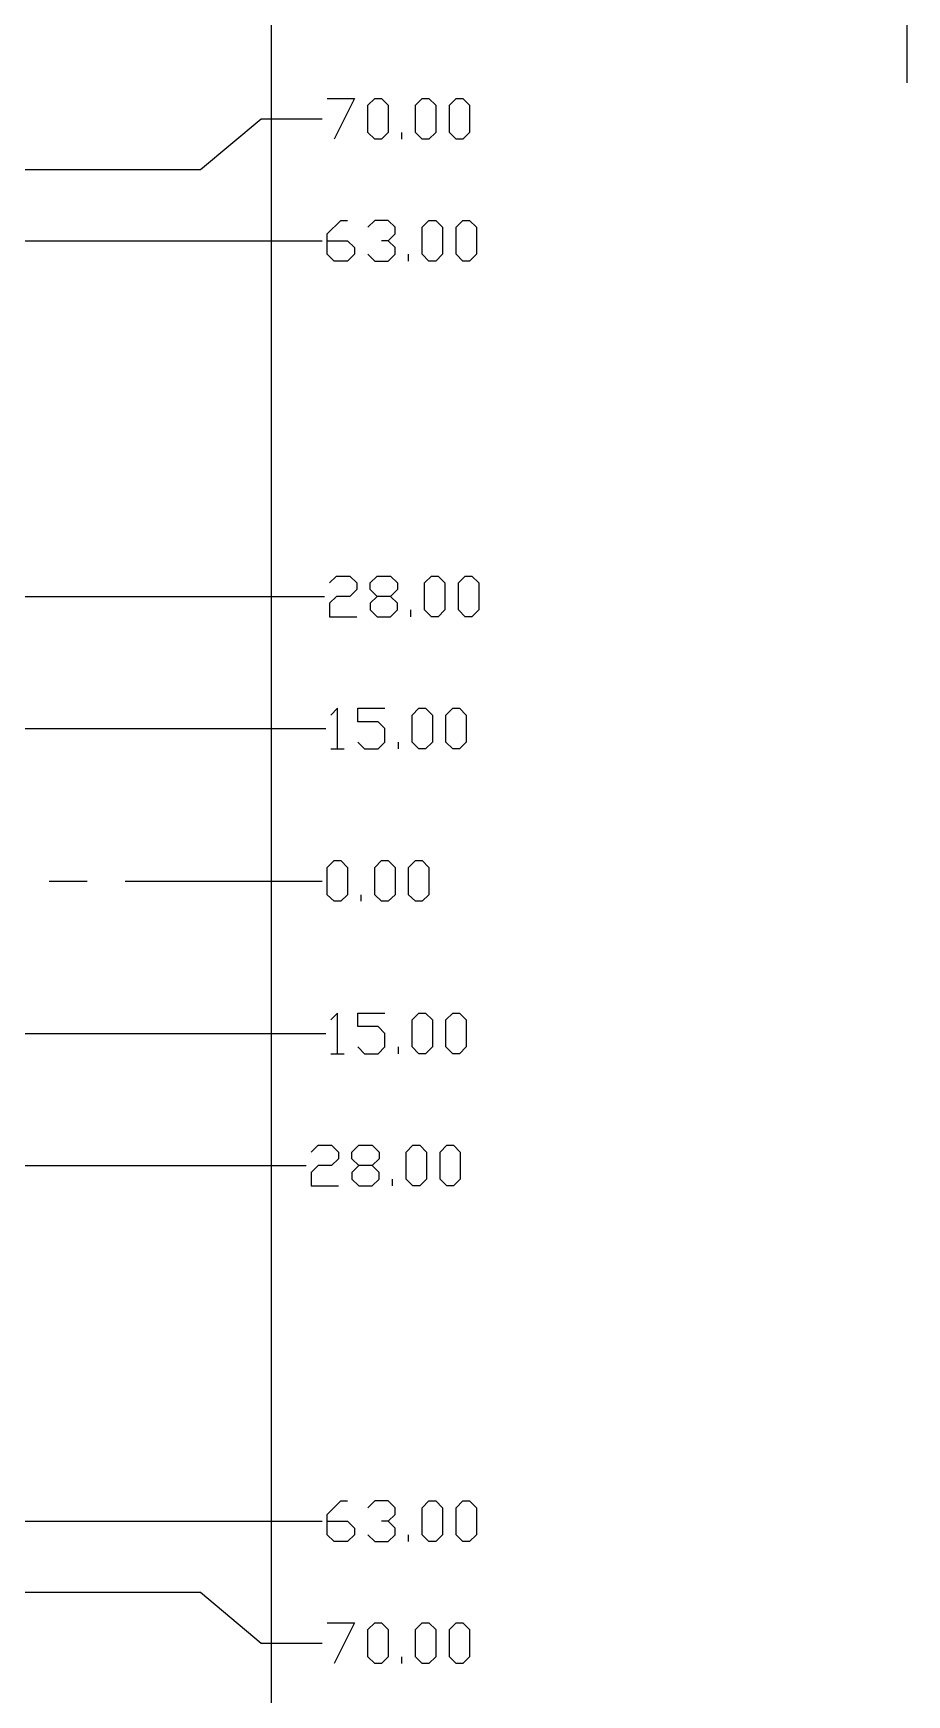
# Model space of a CAD drawing. Header units: inches. Extents: x 2 to 1172, y 492 to 1320.
# Drawn here: x 341 to 427.1, y 1001.5 to 1165.3 of the extents above; entities that cross this region are included whole.
import ezdxf

# ---------------------------------------------------------------- set-up
doc = ezdxf.new("R2010")
doc.units = ezdxf.units.IN
doc.header["$MEASUREMENT"] = 0

# ---------------------------------------------------------------- blocks, each defined once
blk = doc.blocks.new('AHH1270-500010_1')
at = {"color": 4, "transparency": 33554687}
blk.add_lwpolyline([(112.72, 930), (363.04, 930), (363.04, 1230.38), (112.72, 1230.38), (112.72, 930)], dxfattribs=at)
at = {"color": 1, "transparency": 33554687}
for points in [[(425.62, 1211.18), (425.62, 1158.83)], [(368.53, 1157.28), (371.21, 1157.28), (369.21, 1153.27)], [(373.22, 1153.27), (372.54, 1153.95), (372.54, 1156.63), (373.22, 1157.28), (373.87, 1157.28), (374.55, 1156.63), (374.55, 1153.95), (373.87, 1153.27), (373.22, 1153.27)], [(377.88, 1153.27), (377.22, 1153.95), (377.22, 1156.63), (377.88, 1157.28), (378.55, 1157.28), (379.23, 1156.63), (379.23, 1153.95), (378.55, 1153.27), (377.88, 1153.27)], [(381.23, 1153.27), (380.56, 1153.95), (380.56, 1156.63), (381.23, 1157.28), (381.89, 1157.28), (382.56, 1156.63), (382.56, 1153.95), (381.89, 1153.27), (381.23, 1153.27)], [(287.93, 1150.28), (356.03, 1150.28), (362.03, 1155.28), (368.04, 1155.28)], [(375.88, 1153.27), (375.88, 1153.95)], [(368.53, 1143.27), (370.54, 1143.27), (371.21, 1142.6), (371.21, 1141.94), (370.54, 1141.27), (369.21, 1141.27), (368.53, 1141.94), (368.53, 1143.95), (369.88, 1145.28), (370.54, 1145.28)], [(374.55, 1143.27), (375.22, 1143.95), (375.22, 1144.6), (374.55, 1145.28), (373.22, 1145.28), (372.54, 1144.6)], [(378.55, 1141.27), (377.88, 1141.94), (377.88, 1144.6), (378.55, 1145.28), (379.23, 1145.28), (379.88, 1144.6), (379.88, 1141.94), (379.23, 1141.27), (378.55, 1141.27)], [(381.89, 1141.27), (381.23, 1141.94), (381.23, 1144.6), (381.89, 1145.28), (382.56, 1145.28), (383.22, 1144.6), (383.22, 1141.94), (382.56, 1141.27), (381.89, 1141.27)], [(254.4, 1143.27), (368.04, 1143.27)], [(372.54, 1141.94), (373.22, 1141.27), (374.55, 1141.27), (375.22, 1141.94), (375.22, 1142.6), (374.55, 1143.27), (373.87, 1143.27)], [(376.55, 1141.27), (376.55, 1141.94)], [(368.77, 1109.56), (369.44, 1110.23), (370.77, 1110.23), (371.44, 1109.56), (371.44, 1108.9), (370.77, 1108.23), (369.44, 1108.23), (368.77, 1107.56), (368.77, 1106.23), (371.44, 1106.23)], [(373.45, 1106.23), (374.78, 1106.23), (375.45, 1106.9), (375.45, 1107.56), (374.78, 1108.23), (373.45, 1108.23), (372.77, 1108.9), (372.77, 1109.56), (373.45, 1110.23), (374.78, 1110.23), (375.45, 1109.56), (375.45, 1108.9), (374.78, 1108.23)], [(378.79, 1106.23), (378.11, 1106.9), (378.11, 1109.56), (378.79, 1110.23), (379.46, 1110.23), (380.12, 1109.56), (380.12, 1106.9), (379.46, 1106.23), (378.79, 1106.23)], [(382.12, 1106.23), (381.46, 1106.9), (381.46, 1109.56), (382.12, 1110.23), (382.79, 1110.23), (383.45, 1109.56), (383.45, 1106.9), (382.79, 1106.23), (382.12, 1106.23)], [(228.84, 1108.23), (368.27, 1108.23)], [(373.45, 1108.23), (372.77, 1107.56), (372.77, 1106.9), (373.45, 1106.23)], [(376.78, 1106.23), (376.78, 1106.9)], [(369.55, 1093.21), (369.55, 1097.22), (368.87, 1096.54)], [(371.55, 1093.86), (372.21, 1093.21), (373.55, 1093.21), (374.21, 1093.86), (374.21, 1095.21), (373.55, 1095.87), (371.55, 1095.87), (371.55, 1097.22), (374.21, 1097.22)], [(377.56, 1093.21), (376.89, 1093.86), (376.89, 1096.54), (377.56, 1097.22), (378.22, 1097.22), (378.89, 1096.54), (378.89, 1093.86), (378.22, 1093.21), (377.56, 1093.21)], [(380.9, 1093.21), (380.22, 1093.86), (380.22, 1096.54), (380.9, 1097.22), (381.55, 1097.22), (382.23, 1096.54), (382.23, 1093.86), (381.55, 1093.21), (380.9, 1093.21)], [(338, 1095.21), (368.38, 1095.21)], [(375.56, 1093.21), (375.56, 1093.86)], [(368.87, 1093.21), (370.2, 1093.21)], [(369.21, 1078.19), (368.53, 1078.84), (368.53, 1081.52), (369.21, 1082.2), (369.88, 1082.2), (370.54, 1081.52), (370.54, 1078.84), (369.88, 1078.19), (369.21, 1078.19)], [(373.87, 1078.19), (373.22, 1078.84), (373.22, 1081.52), (373.87, 1082.2), (374.55, 1082.2), (375.22, 1081.52), (375.22, 1078.84), (374.55, 1078.19), (373.87, 1078.19)], [(377.22, 1078.19), (376.55, 1078.84), (376.55, 1081.52), (377.22, 1082.2), (377.88, 1082.2), (378.55, 1081.52), (378.55, 1078.84), (377.88, 1078.19), (377.22, 1078.19)], [(341.14, 1080.19), (344.88, 1080.19)], [(348.64, 1080.19), (363.04, 1080.19)], [(363.04, 1080.19), (368.04, 1080.19)], [(371.89, 1078.19), (371.89, 1078.84)], [(369.55, 1063.17), (369.55, 1067.17), (368.87, 1066.5)], [(371.55, 1063.84), (372.21, 1063.17), (373.55, 1063.17), (374.21, 1063.84), (374.21, 1065.17), (373.55, 1065.84), (371.55, 1065.84), (371.55, 1067.17), (374.21, 1067.17)], [(377.56, 1063.17), (376.89, 1063.84), (376.89, 1066.5), (377.56, 1067.17), (378.22, 1067.17), (378.89, 1066.5), (378.89, 1063.84), (378.22, 1063.17), (377.56, 1063.17)], [(380.9, 1063.17), (380.22, 1063.84), (380.22, 1066.5), (380.9, 1067.17), (381.55, 1067.17), (382.23, 1066.5), (382.23, 1063.84), (381.55, 1063.17), (380.9, 1063.17)], [(338, 1065.17), (368.38, 1065.17)], [(368.87, 1063.17), (370.2, 1063.17)], [(375.56, 1063.17), (375.56, 1063.84)], [(366.96, 1053.48), (367.63, 1054.16), (368.96, 1054.16), (369.63, 1053.48), (369.63, 1052.83), (368.96, 1052.15), (367.63, 1052.15), (366.96, 1051.48), (366.96, 1050.15), (369.63, 1050.15)], [(371.64, 1050.15), (372.97, 1050.15), (373.64, 1050.82), (373.64, 1051.48), (372.97, 1052.15), (371.64, 1052.15), (370.96, 1052.83), (370.96, 1053.48), (371.64, 1054.16), (372.97, 1054.16), (373.64, 1053.48), (373.64, 1052.83), (372.97, 1052.15)], [(376.98, 1050.15), (376.3, 1050.82), (376.3, 1053.48), (376.98, 1054.16), (377.65, 1054.16), (378.31, 1053.48), (378.31, 1050.82), (377.65, 1050.15), (376.98, 1050.15)], [(380.31, 1050.15), (379.65, 1050.82), (379.65, 1053.48), (380.31, 1054.16), (380.98, 1054.16), (381.64, 1053.48), (381.64, 1050.82), (380.98, 1050.15), (380.31, 1050.15)], [(228.84, 1052.15), (366.46, 1052.15)], [(371.64, 1052.15), (370.96, 1051.48), (370.96, 1050.82), (371.64, 1050.15)], [(374.97, 1050.15), (374.97, 1050.82)], [(368.53, 1017.11), (370.54, 1017.11), (371.21, 1016.44), (371.21, 1015.76), (370.54, 1015.11), (369.21, 1015.11), (368.53, 1015.76), (368.53, 1017.77), (369.88, 1019.11), (370.54, 1019.11)], [(374.55, 1017.11), (375.22, 1017.77), (375.22, 1018.44), (374.55, 1019.11), (373.22, 1019.11), (372.54, 1018.44)], [(378.55, 1015.11), (377.88, 1015.76), (377.88, 1018.44), (378.55, 1019.11), (379.23, 1019.11), (379.88, 1018.44), (379.88, 1015.76), (379.23, 1015.11), (378.55, 1015.11)], [(381.89, 1015.11), (381.23, 1015.76), (381.23, 1018.44), (381.89, 1019.11), (382.56, 1019.11), (383.22, 1018.44), (383.22, 1015.76), (382.56, 1015.11), (381.89, 1015.11)], [(254.4, 1017.11), (368.04, 1017.11)], [(372.54, 1015.76), (373.22, 1015.11), (374.55, 1015.11), (375.22, 1015.76), (375.22, 1016.44), (374.55, 1017.11), (373.87, 1017.11)], [(376.55, 1015.11), (376.55, 1015.76)], [(287.93, 1010.11), (356.03, 1010.11), (362.03, 1005.09), (368.04, 1005.09)], [(368.53, 1007.09), (371.21, 1007.09), (369.21, 1003.08)], [(373.22, 1003.08), (372.54, 1003.76), (372.54, 1006.43), (373.22, 1007.09), (373.87, 1007.09), (374.55, 1006.43), (374.55, 1003.76), (373.87, 1003.08), (373.22, 1003.08)], [(377.88, 1003.08), (377.22, 1003.76), (377.22, 1006.43), (377.88, 1007.09), (378.55, 1007.09), (379.23, 1006.43), (379.23, 1003.76), (378.55, 1003.08), (377.88, 1003.08)], [(381.23, 1003.08), (380.56, 1003.76), (380.56, 1006.43), (381.23, 1007.09), (381.89, 1007.09), (382.56, 1006.43), (382.56, 1003.76), (381.89, 1003.08), (381.23, 1003.08)], [(375.88, 1003.08), (375.88, 1003.76)]]:
    blk.add_lwpolyline(points, dxfattribs=at)

msp = doc.modelspace()

# ---------------------------------------------------------------- block references
msp.add_blockref('AHH1270-500010_1', (1.45, 1.53))

doc.saveas('drawing.dxf')
